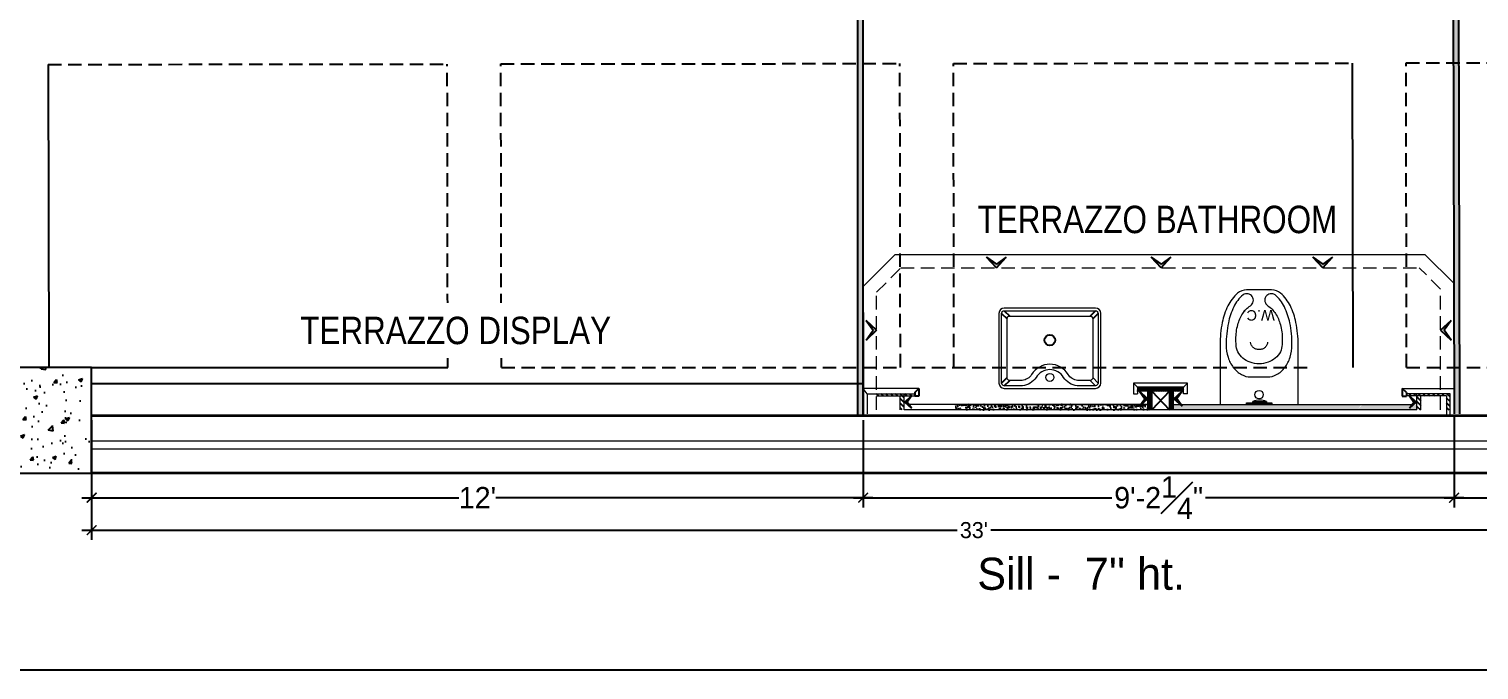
# Model space of a CAD drawing. Header units: inches. Extents: x -137722 to 81594, y -22256 to -1207.
# Drawn here: x -65981 to -65710.3, y -3722.4 to -3602.7 of the extents above; entities that cross this region are included whole.
import ezdxf

# ---------------------------------------------------------------- set-up
doc = ezdxf.new("R2010")
doc.units = ezdxf.units.IN
doc.header["$LTSCALE"] = 0.05
doc.header["$MEASUREMENT"] = 0
doc.header["$PDMODE"] = 3
doc.header["$PDSIZE"] = -4
doc.linetypes.add('A2-XREF-115_FURN$0$HIDDEN', pattern=[0.375, 0.25, -0.125])
doc.linetypes.add('DASHED2', pattern=[0.375, 0.25, -0.125])
doc.layers.get('Defpoints').update_dxf_attribs({"linetype": 'DASHED2'})
for name, color, linetype in [('00 floor', 7, 'Continuous'), ('beam', 7, 'Continuous'), ('Ceiling', 230, 'Continuous'), ('Civil Dimension - Text', 7, 'Continuous'), ('Flooring Hatch', 251, 'Continuous'), ('Furniture Layout', 6, 'Continuous'), ('HATCH', 251, 'Continuous'), ('T-furniture', 7, 'Continuous'), ('text', 176, 'Continuous'), ('Vector Graphics', 7, 'Continuous')]:
    doc.layers.add(name, color=color, linetype=linetype)
doc.layers.add('FURNITURE', color=36, linetype='Continuous', lineweight=18)
doc.layers.add('WALL', color=7, linetype='Continuous', lineweight=35)
doc.styles.add('4MMOF3-8', font='ARIALN.TTF', dxfattribs={"height": 5.12})
doc.styles.add('9-128OF1-4', font='stylu.ttf')
doc.styles.get("Standard").update_dxf_attribs({"font": 'stylu.ttf', "height": 6})
doc.styles.add('times', font='arial.ttf')
doc.dimstyles.new('DIM 1-4', dxfattribs={"dimtxt": 3.0792, "dimasz": 1.82, "dimexe": 1.82, "dimexo": 0, "dimgap": 0.09, "dimtad": 0, "dimzin": 0, "dimdsep": 46, "dimlunit": 4, "dimtxsty": '9-128OF1-4', "dimblk": 'ARCHTICK', "dimcen": 1.8125, "dimdle": 1.82, "dimclrd": 8, "dimclre": 8, "dimadec": 0, "dimazin": 0, "dimtfac": 1, "dimtofl": 0, "dimtmove": 0, "dimatfit": 3, "dimldrblk": 'OPEN90', "dimfxl": 1, "dimtolj": 1, "dimtzin": 0, "dimlwd": -1, "dimarcsym": 0})
pattern_1 = [(140, (-74126.1021, 63073.7541), (0.123527825, 1.411929493), [0.147637795, -1.624015748]), (85, (-74126.1021, 63073.7541), (-1.480693177, -0.273132546), [0.118110236, -1.299212598]), (190.4514445, (-74126.0918, 63073.8718), (-1.357165337, 1.138796942), [0.12547282, -1.380201008]), (136.1842, (-74126.4958, 63073.7541), (0.325825356, 2.10086876), [0.22145669, -2.43602362]), (186.6356355, (-74126.4686, 63073.9292), (-1.9175563, 1.83988572), [0.188209335, -2.07030268]), (81.184164, (-74126.4958, 63073.7541), (-1.9175563, 1.83988572), [0.177165354, -1.9488189]), (111, (-74126.3974, 63073.951), (0.792556871, 1.175013882), [0.147637795, -1.624015748]), (56, (-74126.3974, 63073.951), (-1.42746072, 0.47896719), [0.118110236, -1.299212598]), (161.4514447, (-74126.3313, 63074.0489), (-0.634903844, 1.653981057), [0.125472815, -1.380201008]), (127.5, (-74126.1021, 63073.7541), (-0.655302862, 0.023936723), [0, -1.283464567, 0, -1.318897638, 0, -1.304133858]), (97.5, (-74126.1021, 63073.7541), (-0.776401008, 0.51785342), [0, -0.751968504, 0, -1.253937008, 0, -0.497047244]), (57.5, (-74126.1021, 63073.31514), (0.044399354, 1.0508315673), [0, -0.492125984, 0, -1.535433071, 0, -2.037401575]), (47.5, (-74126.1021, 63073.1183), (-0.197057052, 1.14800427), [0, -0.63976378, 0, -1.01968504, 0, -1.446850394])]
pattern_2 = [(135, (-74135.5795, 63073.7541), (-0.441941738, -0.441941738), [])]
pattern_3 = [(135, (-74116.6247, 63073.7541), (-0.441941738, -0.441941738), [])]

# ---------------------------------------------------------------- blocks, each defined once
blk = doc.blocks.new('adwawd')
at = {"layer": 'Flooring Hatch', "ltscale": 50, "true_color": 0xcd6928, "transparency": 33554687}
h = blk.add_hatch(color=32, dxfattribs=at)
h.dxf.hatch_style = 1
h.paths.add_polyline_path([(-77941.34, -7094.04), (-77946.01, -7099.05), (-77941.34, -7095.73), (-77936.68, -7099.05)])
at = {"layer": 'Civil Dimension - Text', "color": 2, "ltscale": 50}
for p, q in [((-77941.34, -7094.04), (-77946.01, -7099.05)), ((-77946.01, -7099.05), (-77941.34, -7095.73)), ((-77941.34, -7094.04), (-77936.68, -7099.05)), ((-77936.68, -7099.05), (-77941.34, -7095.73))]:
    blk.add_line(p, q, dxfattribs=at)
blk = doc.blocks.new('_ArchTick')
at = {"color": 0, "const_width": 0.15}
blk.add_lwpolyline([(-0.5, -0.5), (0.5, 0.5)], dxfattribs=at)
blk = doc.blocks.new('*D213')
at = {"layer": 'Civil Dimension - Text', "color": 8, "lineweight": -2, "ltscale": 50, "transparency": 16777216}
for p, q in [((-65969.28, -3675.74), (-65969.28, -3692.02)), ((-65825.28, -3675.74), (-65825.28, -3692.02))]:
    blk.add_line(p, q, dxfattribs=at)
at = {"layer": 'Civil Dimension - Text', "color": 8, "ltscale": 50, "transparency": 16777216}
for p, q in [((-65971.1, -3690.2), (-65900.75, -3690.2)), ((-65823.46, -3690.2), (-65893.82, -3690.2))]:
    blk.add_line(p, q, dxfattribs=at)
at = {"layer": 'Defpoints', "color": 0, "ltscale": 50, "transparency": 16777216}
for p in [(-65969.28, -3675.74), (-65825.28, -3675.74), (-65825.28, -3690.2)]:
    blk.add_point(p, dxfattribs=at)
at = {"layer": 'Civil Dimension - Text', "color": 8, "ltscale": 50, "transparency": 16777216, "xscale": 1.82, "yscale": 1.82, "zscale": 1.82, "rotation": 180}
blk.add_blockref('_ArchTick', (-65969.28, -3690.2), dxfattribs=at)
at = {"layer": 'Civil Dimension - Text', "color": 8, "ltscale": 50, "transparency": 16777216, "xscale": 1.82, "yscale": 1.82, "zscale": 1.82}
blk.add_blockref('_ArchTick', (-65825.28, -3690.2), dxfattribs=at)
at = {"layer": 'Civil Dimension - Text', "color": 0, "ltscale": 50, "transparency": 16777216, "insert": (-65897.28, -3690.2), "char_height": 4, "attachment_point": 5, "style": '9-128OF1-4'}
blk.add_mtext("\\A1;12'", dxfattribs=at)
blk = doc.blocks.new('_Open90')
at = {"color": 0, "linetype": 'ByBlock', "lineweight": -2}
for p, q in [((0, 0), (-1, 0)), ((-0.5, 0.5), (0, 0)), ((0, 0), (-0.5, -0.5))]:
    blk.add_line(p, q, dxfattribs=at)
blk = doc.blocks.new('*D206')
at = {"layer": 'Civil Dimension - Text', "color": 8, "lineweight": -2, "ltscale": 50, "transparency": 16777216}
for p, q in [((-65715.01, -3674.87), (-65715.01, -3692.02)), ((-65825.28, -3685.62), (-65825.28, -3692.02))]:
    blk.add_line(p, q, dxfattribs=at)
at = {"layer": 'Civil Dimension - Text', "color": 8, "ltscale": 50, "transparency": 16777216}
for p, q in [((-65827.1, -3690.2), (-65778.89, -3690.2)), ((-65713.19, -3690.2), (-65761.4, -3690.2))]:
    blk.add_line(p, q, dxfattribs=at)
at = {"layer": 'Defpoints', "color": 0, "ltscale": 50, "transparency": 16777216}
for p in [(-65715.01, -3674.87), (-65825.28, -3685.62), (-65715.01, -3690.2)]:
    blk.add_point(p, dxfattribs=at)
at = {"layer": 'Civil Dimension - Text', "color": 8, "ltscale": 50, "transparency": 16777216, "xscale": 1.82, "yscale": 1.82, "zscale": 1.82, "rotation": 180}
blk.add_blockref('_ArchTick', (-65825.28, -3690.2), dxfattribs=at)
at = {"layer": 'Civil Dimension - Text', "color": 8, "ltscale": 50, "transparency": 16777216, "xscale": 1.82, "yscale": 1.82, "zscale": 1.82}
blk.add_blockref('_ArchTick', (-65715.01, -3690.2), dxfattribs=at)
at = {"layer": 'Civil Dimension - Text', "color": 0, "ltscale": 50, "transparency": 16777216, "insert": (-65770.14, -3690.2), "char_height": 4, "attachment_point": 5, "style": '9-128OF1-4'}
blk.add_mtext('\\A1;9\'-2{\\H1x;\\S1#4;}"', dxfattribs=at)
blk = doc.blocks.new('*D214')
at = {"layer": 'Civil Dimension - Text', "color": 8, "lineweight": -2, "ltscale": 50, "transparency": 16777216}
for p, q in [((-65715.01, -3685.62), (-65715.01, -3692.02)), ((-65573.28, -3685.62), (-65573.28, -3692.02))]:
    blk.add_line(p, q, dxfattribs=at)
at = {"layer": 'Civil Dimension - Text', "color": 8, "ltscale": 50, "transparency": 16777216}
for p, q in [((-65716.83, -3690.2), (-65655.55, -3690.2)), ((-65571.46, -3690.2), (-65632.74, -3690.2))]:
    blk.add_line(p, q, dxfattribs=at)
at = {"layer": 'Defpoints', "color": 0, "ltscale": 50, "transparency": 16777216}
for p in [(-65715.01, -3685.62), (-65573.28, -3685.62), (-65573.28, -3690.2)]:
    blk.add_point(p, dxfattribs=at)
at = {"layer": 'Civil Dimension - Text', "color": 8, "ltscale": 50, "transparency": 16777216, "xscale": 1.82, "yscale": 1.82, "zscale": 1.82, "rotation": 180}
blk.add_blockref('_ArchTick', (-65715.01, -3690.2), dxfattribs=at)
at = {"layer": 'Civil Dimension - Text', "color": 8, "ltscale": 50, "transparency": 16777216, "xscale": 1.82, "yscale": 1.82, "zscale": 1.82}
blk.add_blockref('_ArchTick', (-65573.28, -3690.2), dxfattribs=at)
at = {"layer": 'Civil Dimension - Text', "color": 0, "ltscale": 50, "transparency": 16777216, "insert": (-65644.14, -3690.2), "char_height": 4, "attachment_point": 5, "style": '9-128OF1-4'}
blk.add_mtext('\\A1;11\'-9{\\H1x;\\S3#4;}"', dxfattribs=at)
blk = doc.blocks.new('*D207')
at = {"layer": 'Civil Dimension - Text', "color": 8, "lineweight": -2, "ltscale": 50, "transparency": 16777216}
for p, q in [((-65969.28, -3685.62), (-65969.28, -3698.09)), ((-65573.28, -3687.48), (-65573.28, -3698.09))]:
    blk.add_line(p, q, dxfattribs=at)
at = {"layer": 'Civil Dimension - Text', "color": 8, "ltscale": 50, "transparency": 16777216}
for p, q in [((-65971.1, -3696.27), (-65807.77, -3696.27)), ((-65571.46, -3696.27), (-65801.47, -3696.27))]:
    blk.add_line(p, q, dxfattribs=at)
at = {"layer": 'Defpoints', "color": 0, "ltscale": 50, "transparency": 16777216}
for p in [(-65969.28, -3685.62), (-65573.28, -3687.48), (-65573.28, -3696.27)]:
    blk.add_point(p, dxfattribs=at)
at = {"layer": 'Civil Dimension - Text', "color": 8, "ltscale": 50, "transparency": 16777216, "xscale": 1.82, "yscale": 1.82, "zscale": 1.82, "rotation": 180}
blk.add_blockref('_ArchTick', (-65969.28, -3696.27), dxfattribs=at)
at = {"layer": 'Civil Dimension - Text', "color": 8, "ltscale": 50, "transparency": 16777216, "xscale": 1.82, "yscale": 1.82, "zscale": 1.82}
blk.add_blockref('_ArchTick', (-65573.28, -3696.27), dxfattribs=at)
at = {"layer": 'Civil Dimension - Text', "color": 0, "ltscale": 50, "transparency": 16777216, "insert": (-65804.62, -3696.27), "char_height": 3, "attachment_point": 5, "style": '9-128OF1-4'}
blk.add_mtext("\\A1;33'", dxfattribs=at)

msp = doc.modelspace()

# ---------------------------------------------------------------- hatches: boundary and pattern name
at = {"layer": 'Civil Dimension - Text', "ltscale": 50, "true_color": 0xf8d731}
h = msp.add_hatch(color=40, dxfattribs=at)
h.dxf.hatch_style = 1
h.paths.add_polyline_path([(-65714.2856, -3559.8687), (-65826.2831, -3559.8687), (-65826.2831, -3674.8687), (-65825.2831, -3674.8687), (-65825.2831, -3560.8687), (-65715.2831, -3560.8687), (-65715.0052, -3674.5415), (-65714.0052, -3674.5391)])
at = {"layer": 'Civil Dimension - Text', "ltscale": 50, "true_color": 0x939598}
h = msp.add_hatch(dxfattribs=at)
h.set_pattern_fill('AR-CONC', color=252)
h.set_pattern_definition([(50, (-416, -161.25), (7.1726018, -0.62752135), [0.75, -8.25]), (355, (-416, -161.25), (-1.3875133, 7.5219213), [0.6, -6.6]), (100.451444, (-415.402, -161.302), (5.7850885, 6.8943999), [0.6374019, -7.0114211]), (46.1842, (-416, -159.25), (10.6724133, -1.6551928), [1.125, -12.375]), (96.635635, (-415.111, -159.388), (9.3466195, 9.741186), [0.9561034, -10.5171376]), (351.184164, (-416, -159.25), (9.3466195, 9.741186), [0.9, -9.9]), (21, (-415, -159.75), (5.9690705, -4.0261889), [0.75, -8.25]), (326, (-415, -159.75), (2.4331533, 7.25150045), [0.6, -6.6]), (71.451445, (-414.5026, -160.0855), (8.4022238, 3.2253115), [0.6374019, -7.0114211]), (37.5, (-416, -161.25), (0.12159855, 3.32893854), [0, -6.52, 0, -6.7, 0, -6.625]), (7.5, (-416, -161.25), (2.63069537, 3.94411712), [0, -3.82, 0, -6.37, 0, -2.525]), (327.5, (-418.23, -161.25), (5.33822436, -0.22554872), [0, -2.5, 0, -7.8, 0, -10.35]), (317.5, (-419.23, -161.25), (5.8318617, 1.00104982), [0, -3.25, 0, -5.18, 0, -7.35])])
h.paths.add_polyline_path([(-65969.2831, -3665.8687), (-65989.0331, -3665.8687), (-65989.0331, -3685.1187), (-65969.2831, -3685.1187)])
at = {"layer": 'HATCH', "ltscale": 50, "true_color": 0x944942}
h = msp.add_hatch(dxfattribs=at)
h.set_pattern_fill('ANSI31', color=15, scale=2, angle=90)
h.set_pattern_definition([(135, (-74149.15982, 61497.8466), (-0.1767766953, -0.1767766953), [])])
h.paths.add_polyline_path([(-65765.4756, -3669.5415), (-65765.4756, -3670.2915), (-65774.1014, -3670.2915), (-65774.1014, -3669.5415)])
at = {"layer": 'HATCH', "ltscale": 50, "true_color": 0xb3691e}
h = msp.add_hatch(dxfattribs=at)
h.set_pattern_fill('ANSI31', color=32, scale=5, angle=90)
h.set_pattern_definition(pattern_2)
h.paths.add_polyline_path([(-65817.633, -3673.7915), (-65818.383, -3673.7915), (-65818.383, -3671.1695), (-65822.7831, -3671.1695), (-65822.7831, -3670.7915), (-65817.633, -3670.7915)])
h = msp.add_hatch(dxfattribs=at)
h.set_pattern_fill('ANSI31', color=32, scale=5, angle=90)
h.set_pattern_definition(pattern_2)
h.paths.add_polyline_path([(-65817.633, -3671.1695), (-65817.633, -3670.7915), (-65815.6704, -3670.7915), (-65815.6704, -3671.1695)])
h = msp.add_hatch(dxfattribs=at)
h.set_pattern_fill('ANSI31', color=32, scale=5, angle=90)
h.set_pattern_definition(pattern_2)
h.paths.add_polyline_path([(-65815.6704, -3671.1695), (-65815.6704, -3670.7915), (-65817.633, -3670.7915), (-65817.633, -3671.1695)])
at = {"layer": 'HATCH', "ltscale": 50, "true_color": 0x944942}
h = msp.add_hatch(dxfattribs=at)
h.set_pattern_fill('ANSI31', color=15, scale=2, angle=90)
h.set_pattern_definition([(135, (-74149.15982, 61498.81778), (-0.1767766953, -0.1767766953), [])])
h.paths.add_polyline_path([(-65772.1914, -3670.2915), (-65771.4414, -3670.2915), (-65771.4414, -3673.7915), (-65772.1914, -3673.7915)])
h = msp.add_hatch(dxfattribs=at)
h.set_pattern_fill('ANSI31', color=15, scale=2, angle=90)
h.set_pattern_definition([(135, (-74149.15982, 61496.94365), (-0.1767766953, -0.1767766953), [])])
h.paths.add_polyline_path([(-65767.3856, -3673.7915), (-65768.1356, -3673.7915), (-65768.1356, -3670.2915), (-65767.3856, -3670.2915)])
at = {"layer": 'HATCH', "ltscale": 50, "true_color": 0xb3691e}
h = msp.add_hatch(dxfattribs=at)
h.set_pattern_fill('ANSI31', color=32, scale=5, angle=90)
h.set_pattern_definition(pattern_3)
h.paths.add_polyline_path([(-65721.944, -3671.1695), (-65721.944, -3670.7915), (-65723.9066, -3670.7915), (-65723.9066, -3671.1695)])
h = msp.add_hatch(dxfattribs=at)
h.set_pattern_fill('ANSI31', color=32, scale=5, angle=90)
h.set_pattern_definition(pattern_3)
h.paths.add_polyline_path([(-65721.944, -3673.7915), (-65721.194, -3673.7915), (-65721.194, -3671.1695), (-65716.3983, -3671.1695), (-65716.3983, -3673.7915), (-65715.7552, -3673.7915), (-65715.7552, -3670.7915), (-65721.944, -3670.7915)])
at = {"layer": 'HATCH', "ltscale": 50, "true_color": 0x939598}
h = msp.add_hatch(dxfattribs=at)
h.set_pattern_fill('AR-CONC', color=252, scale=0.19685, angle=90)
h.set_pattern_definition(pattern_1)
h.paths.add_polyline_path([(-65808.1556, -3673.7915), (-65808.1556, -3672.7915), (-65807.2428, -3672.7915), (-65806.4711, -3673.5092), (-65806.9817, -3672.7915), (-65802.5467, -3672.7915, -0.03144986), (-65802.6322, -3673.7915)])
h = msp.add_hatch(dxfattribs=at)
h.set_pattern_fill('AR-CONC', color=252, scale=0.19685, angle=90)
h.set_pattern_definition(pattern_1)
h.paths.add_polyline_path([(-65773.4594, -3672.7915), (-65773.7096, -3673.1433), (-65773.3313, -3672.7915), (-65772.1914, -3672.7915), (-65772.1914, -3673.7915), (-65790.4667, -3673.7915), (-65802.6322, -3673.7915, 0.03144986), (-65802.5467, -3672.7915)])
h = msp.add_hatch(dxfattribs=at)
h.set_pattern_fill('AR-CONC', color=252, scale=0.19685, angle=90)
h.set_pattern_definition(pattern_1)
h.paths.add_polyline_path([(-65767.3856, -3673.7915), (-65767.3856, -3672.7915), (-65766.1399, -3672.7915), (-65765.7616, -3673.1433), (-65766.0119, -3672.7915), (-65732.2896, -3672.7915), (-65732.8002, -3673.5092), (-65732.0284, -3672.7915), (-65721.944, -3672.7915), (-65721.944, -3673.7915), (-65751.3932, -3673.7915)])

# ---------------------------------------------------------------- linework, layer by layer
at = {"color": 9, "ltscale": 10}
for points in [[(-65799.4397, -3655.7915), (-65798.4397, -3656.7915)], [(-65798.9397, -3655.2915), (-65797.9397, -3656.2915)], [(-65781.9397, -3655.2915), (-65782.9397, -3656.2915)], [(-65781.4397, -3655.7915), (-65782.4397, -3656.7915)], [(-65799.4397, -3668.7915), (-65798.4397, -3667.7915)], [(-65798.9397, -3669.2915), (-65797.9397, -3668.2915)]]:
    msp.add_lwpolyline(points, dxfattribs=at)
at = {"color": 5, "lineweight": 13}
msp.add_lwpolyline([(-65969.2831, -3679.561), (-65575.2748, -3679.561), (-65575.2748, -3681.1228), (-65969.2831, -3681.1228)], close=True, dxfattribs=at)
at = {"ltscale": 10}
msp.add_circle((-65790.4397, -3660.7915), 1, dxfattribs=at)
at = {"layer": '00 floor'}
msp.add_lwpolyline([(-65969.2831, -3668.8687), (-65825.2831, -3668.8687), (-65825.2831, -3674.8687), (-65969.2831, -3674.8687)], close=True, dxfattribs=at)
at = {"layer": 'beam', "color": 9, "linetype": 'A2-XREF-115_FURN$0$HIDDEN', "ltscale": 200, "true_color": 0xc7c8ca}
for p, q in [((-65977.4055, -3609.3242), (-65902.9033, -3609.2419)), ((-65902.8121, -3665.8687), (-65902.9033, -3609.2419)), ((-65892.9033, -3609.2309), (-65818.4296, -3609.1486)), ((-65892.8121, -3665.8687), (-65892.9033, -3609.2309)), ((-65818.3383, -3665.8687), (-65818.4296, -3609.1486)), ((-65808.4296, -3609.1375), (-65733.9559, -3609.0553)), ((-65808.3383, -3665.8687), (-65808.4296, -3609.1375)), ((-65723.9559, -3609.0442), (-65649.4822, -3608.9619)), ((-65723.8645, -3665.8687), (-65723.9559, -3609.0442)), ((-65892.8121, -3665.8687), (-65818.3383, -3665.8687)), ((-65816.1893, -3665.8687), (-65741.7155, -3665.8687)), ((-65723.8645, -3665.8687), (-65649.3906, -3665.8687))]:
    msp.add_line(p, q, dxfattribs=at)
at = {"layer": 'beam', "color": 9, "ltscale": 15, "true_color": 0xc7c8ca}
for p, q in [((-65977.377, -3609.3242), (-65977.286, -3665.8687)), ((-65733.8645, -3665.8687), (-65733.9559, -3609.0553))]:
    msp.add_line(p, q, dxfattribs=at)
at = {"layer": 'beam', "color": 253, "ltscale": 15}
msp.add_line((-65969.2831, -3665.8687), (-65902.8121, -3665.8687), dxfattribs=at)
msp.add_lwpolyline([(-65967.5331, -3407.6187), (-65463.0331, -3407.6187), (-65463.0331, -3722.3687), (-66459.7831, -3722.3687), (-66459.7831, -3407.6187), (-66198.2831, -3407.6187)], dxfattribs=at)
at = {"layer": 'Ceiling', "color": 40, "ltscale": 50, "true_color": 0xf8d731}
for p, q in [((-65826.2831, -3674.8687), (-65826.2831, -3559.8687)), ((-65825.2831, -3674.8687), (-65825.2831, -3560.8687)), ((-65715.2831, -3560.8687), (-65715.0052, -3674.5415)), ((-65714.2856, -3559.8687), (-65714.0052, -3674.5391))]:
    msp.add_line(p, q, dxfattribs=at)
at = {"layer": 'Civil Dimension - Text', "ltscale": 50}
for p, q in [((-65771.4414, -3670.2915), (-65768.1356, -3673.7915)), ((-65768.1356, -3670.2915), (-65771.4414, -3673.7915))]:
    msp.add_line(p, q, dxfattribs=at)
at = {"layer": 'FURNITURE', "color": 6, "ltscale": 50}
for p, q in [((-65825.2831, -3650.7915), (-65819.2831, -3644.7915)), ((-65819.2831, -3644.7915), (-65720.4511, -3644.7915)), ((-65715.0052, -3650.2374), (-65720.4511, -3644.7915)), ((-65715.0052, -3674.5415), (-65715.0052, -3650.2374)), ((-65825.2831, -3674.5415), (-65825.2831, -3650.7915)), ((-65764.7256, -3668.7915), (-65774.8514, -3668.7915)), ((-65774.8514, -3668.7915), (-65774.8514, -3670.7915)), ((-65774.1014, -3669.5415), (-65774.8514, -3668.7915)), ((-65765.4756, -3669.5415), (-65774.1014, -3669.5415)), ((-65774.1014, -3669.5415), (-65774.1014, -3670.7915)), ((-65765.4756, -3669.5415), (-65764.7256, -3668.7915)), ((-65765.4756, -3670.7915), (-65765.4756, -3669.5415)), ((-65764.7256, -3670.7915), (-65764.7256, -3668.7915)), ((-65814.883, -3669.7915), (-65825.2831, -3669.7915)), ((-65814.883, -3669.7915), (-65825.2831, -3669.7915)), ((-65824.5331, -3670.7915), (-65825.2831, -3669.7915)), ((-65814.883, -3669.7915), (-65824.5718, -3669.7915)), ((-65814.883, -3669.7915), (-65824.5718, -3669.7915)), ((-65824.5331, -3670.7915), (-65815.6704, -3670.7915)), ((-65824.5331, -3670.7915), (-65824.5331, -3674.5415)), ((-65823.8218, -3670.7915), (-65815.6704, -3670.7915)), ((-65814.883, -3670.7915), (-65814.883, -3669.7915)), ((-65814.883, -3670.7915), (-65814.883, -3669.7915)), ((-65774.8514, -3670.7915), (-65774.1014, -3670.7915)), ((-65764.7256, -3670.7915), (-65765.4756, -3670.7915)), ((-65724.694, -3670.7915), (-65724.694, -3669.7915)), ((-65724.694, -3669.7915), (-65715.0052, -3669.7915)), ((-65724.694, -3669.7915), (-65715.0052, -3669.7915)), ((-65715.7552, -3670.7915), (-65723.9066, -3670.7915)), ((-65715.7552, -3674.8687), (-65715.7552, -3670.7915)), ((-65772.1914, -3672.7915), (-65816.7648, -3672.7915)), ((-65772.1914, -3672.7915), (-65808.1556, -3672.7915)), ((-65772.1914, -3672.7915), (-65808.1556, -3672.7915)), ((-65808.1556, -3672.7915), (-65772.1914, -3672.7915)), ((-65767.3856, -3672.7915), (-65722.8122, -3672.7915))]:
    msp.add_line(p, q, dxfattribs=at)
at = {"layer": 'FURNITURE', "color": 6, "linetype": 'A2-XREF-115_FURN$0$HIDDEN', "ltscale": 200}
for p, q in [((-65822.7831, -3651.8271), (-65818.2476, -3647.2915)), ((-65818.2476, -3647.2915), (-65721.4866, -3647.2915)), ((-65717.5052, -3651.2729), (-65721.4866, -3647.2915)), ((-65822.7831, -3673.7915), (-65822.7831, -3651.8271)), ((-65717.5052, -3673.7915), (-65717.5052, -3651.2729))]:
    msp.add_line(p, q, dxfattribs=at)
at = {"layer": 'FURNITURE', "ltscale": 50}
for p, q in [((-65822.7831, -3671.1695), (-65815.6704, -3671.1695)), ((-65765.4756, -3670.2915), (-65774.1014, -3670.2915)), ((-65772.1914, -3670.2915), (-65772.1914, -3673.7915)), ((-65771.4414, -3670.2915), (-65771.4414, -3673.7915)), ((-65768.1356, -3673.7915), (-65768.1356, -3670.2915)), ((-65767.3856, -3673.7915), (-65767.3856, -3670.2915)), ((-65716.3983, -3671.1695), (-65723.9066, -3671.1695)), ((-65721.944, -3673.7915), (-65817.633, -3673.7915)), ((-65772.1914, -3672.7915), (-65806.6705, -3672.7915)), ((-65772.1914, -3672.7915), (-65806.6705, -3672.7915))]:
    msp.add_line(p, q, dxfattribs=at)
at = {"layer": 'FURNITURE', "color": 36, "ltscale": 50}
for p, q in [((-65818.383, -3673.7915), (-65818.383, -3671.1695)), ((-65817.633, -3673.7915), (-65817.633, -3670.7915)), ((-65721.944, -3673.7915), (-65721.944, -3670.7915)), ((-65721.194, -3673.7915), (-65721.194, -3671.1695)), ((-65716.3983, -3671.1695), (-65716.3983, -3674.8687))]:
    msp.add_line(p, q, dxfattribs=at)
at = {"layer": 'FURNITURE', "color": 6, "ltscale": 50}
for points in [[(-65744.1046, -3661.6157, 0.04964787), (-65744.5159, -3657.4836, 0.06346019), (-65745.5555, -3654.4003, 0.103485), (-65747.3911, -3652.0262, 0.17845785), (-65749.0581, -3651.4116), (-65753.7284, -3651.4116, 0.17845785), (-65755.3954, -3652.0262, 0.103485), (-65757.231, -3654.4003, 0.06346019), (-65758.2705, -3657.4836, 0.04964787), (-65758.6818, -3661.6157), (-65758.6818, -3672.7915), (-65744.1046, -3672.7915)], [(-65754.3881, -3652.3276, 0.103485), (-65756.1244, -3654.5734, 0.06346019), (-65757.1319, -3657.5617, 0.04964787), (-65757.5355, -3661.6157, 0.07585802), (-65757.1722, -3663.9963, 0.08606917), (-65756.2007, -3665.8874, 0.10598536), (-65754.6521, -3667.2275, 0.12620097), (-65752.9783, -3667.6568), (-65749.8081, -3667.6568, 0.12620097), (-65748.1344, -3667.2275, 0.10598536), (-65746.5858, -3665.8874, 0.08606917), (-65745.6143, -3663.9963, 0.07585802), (-65745.251, -3661.6157, 0.04964787), (-65745.6545, -3657.5617, 0.06346019), (-65746.662, -3654.5734, 0.103485), (-65748.3984, -3652.3276, 0.09751124), (-65748.8461, -3652.1399, 0.09807999), (-65749.3287, -3652.1364, 0.09889518), (-65749.7753, -3652.3176, 0.09947943), (-65750.1156, -3652.655, 0.09947943), (-65750.2992, -3653.0976, 0.09889518), (-65750.2981, -3653.5795, 0.09807999), (-65750.1124, -3654.025, 0.09751124), (-65749.7694, -3654.3685, -0.10244472), (-65748.3321, -3655.8356, -0.0778842), (-65747.4157, -3657.9129, -0.0650958), (-65747.0642, -3660.6016, -0.02428356), (-65747.1135, -3661.6157, -0.11533072), (-65747.4264, -3662.9543, -0.10394608), (-65748.367, -3664.1502, -0.09107141), (-65749.7228, -3664.9186, -0.08367513), (-65751.3932, -3665.2001, -0.08367513), (-65753.0637, -3664.9186, -0.09107141), (-65754.4195, -3664.1502, -0.10394608), (-65755.3601, -3662.9543, -0.11533072), (-65755.673, -3661.6157, -0.02428356), (-65755.7223, -3660.6016, -0.0650958), (-65755.3708, -3657.9129, -0.0778842), (-65754.4543, -3655.8356, -0.10244472), (-65753.0171, -3654.3685, 0.09751124), (-65752.674, -3654.025, 0.09807999), (-65752.4883, -3653.5795, 0.09889518), (-65752.4873, -3653.0976, 0.09947943), (-65752.6709, -3652.655, 0.09947943), (-65753.0112, -3652.3176, 0.09889518), (-65753.4578, -3652.1364, 0.09807999), (-65753.9404, -3652.1399, 0.09751124)], [(-65781.9397, -3654.7915), (-65798.9397, -3654.7915, 0.41421356), (-65799.9397, -3655.7915), (-65799.9397, -3668.7915, 0.41421356), (-65798.9397, -3669.7915), (-65781.9397, -3669.7915, 0.41421356), (-65780.9397, -3668.7915), (-65780.9397, -3655.7915, 0.41421356)], [(-65795.5452, -3669.2915), (-65798.9397, -3669.2915, -0.41421356), (-65799.4397, -3668.7915), (-65799.4397, -3655.7915, -0.41421356), (-65798.9397, -3655.2915), (-65781.9397, -3655.2915, -0.41421356), (-65781.4397, -3655.7915), (-65781.4397, -3668.7915, -0.41421356), (-65781.9397, -3669.2915), (-65785.3341, -3669.2915, -0.23340418), (-65787.8706, -3667.7423, 0.26284943), (-65790.4397, -3666.2915, 0.26284943), (-65793.0087, -3667.7423, -0.23340418)], [(-65795.5941, -3668.2915), (-65797.9397, -3668.2915, -0.41421356), (-65798.4397, -3667.7915), (-65798.4397, -3656.7915, -0.41421356), (-65797.9397, -3656.2915), (-65782.9397, -3656.2915, -0.41421356), (-65782.4397, -3656.7915), (-65782.4397, -3667.7915, -0.41421356), (-65782.9397, -3668.2915), (-65785.2853, -3668.2915, -0.22783379), (-65787.0207, -3667.2154, 0.2620272), (-65790.4397, -3665.2915, 0.2620272), (-65793.8587, -3667.2154, -0.22783379)]]:
    msp.add_lwpolyline(points, format="xyb", close=True, dxfattribs=at)
msp.add_lwpolyline([(-65749.8081, -3661.1686, -0.11106449), (-65749.9253, -3661.6894, -0.10284102), (-65750.2724, -3662.1485, -0.09301104), (-65750.7773, -3662.4463, -0.08708208), (-65751.3932, -3662.5544, -0.08708208), (-65752.0092, -3662.4463, -0.09301104), (-65752.5141, -3662.1485, -0.10284102), (-65752.8612, -3661.6894, -0.11106449), (-65752.9783, -3661.1686, -0.11106449)], format="xyb", dxfattribs=at)
for points in [[(-65781.9397, -3669.2915), (-65782.9397, -3668.2915)], [(-65781.4397, -3668.7915), (-65782.4397, -3667.7915)], [(-65808.1556, -3672.7915), (-65772.1914, -3672.7915)]]:
    msp.add_lwpolyline(points, dxfattribs=at)
for points in [[(-65750.0212, -3672.2436), (-65750.0212, -3672.5139), (-65752.5428, -3672.5139), (-65752.5428, -3672.2436)], [(-65749.0366, -3672.5176), (-65749.0366, -3672.7915), (-65753.7498, -3672.7915), (-65753.7498, -3672.5176)]]:
    msp.add_lwpolyline(points, close=True, dxfattribs=at)
for centre, radius in [((-65790.4397, -3667.7423), 0.75), ((-65751.3932, -3670.9662), 0.7925)]:
    msp.add_circle(centre, radius, dxfattribs=at)
msp.add_arc((-65751.282, -3675.2906), 3.2975, 67.521227, 112.478773, dxfattribs=at)
at = {"layer": 'Furniture Layout', "ltscale": 50}
for p, q in [((-65815.6704, -3670.5789), (-65814.883, -3669.7915)), ((-65815.6704, -3670.5789), (-65814.883, -3669.7915)), ((-65815.6704, -3670.5789), (-65815.6704, -3671.26)), ((-65815.6704, -3670.5789), (-65815.6704, -3671.26)), ((-65814.883, -3671.26), (-65815.6704, -3671.26)), ((-65814.883, -3671.26), (-65815.6704, -3671.26)), ((-65814.883, -3669.7915), (-65814.883, -3671.26)), ((-65814.883, -3669.7915), (-65814.883, -3671.26)), ((-65724.694, -3669.7915), (-65724.694, -3671.26)), ((-65723.9066, -3670.5789), (-65724.694, -3669.7915)), ((-65724.694, -3671.26), (-65723.9066, -3671.26)), ((-65723.9066, -3670.5789), (-65723.9066, -3671.26))]:
    msp.add_line(p, q, dxfattribs=at)
at = {"layer": 'Vector Graphics', "color": 1, "linetype": 'Continuous', "ltscale": 3}
msp.add_line((-65825.2831, -3655.6187), (-65825.2831, -3674.8687), dxfattribs=at)
msp.add_lwpolyline([(-65988.7831, -3685.6187), (-65969.2831, -3685.6187), (-65969.2831, -3665.8687), (-65988.7831, -3665.8687), (-65988.7831, -3685.6187)], dxfattribs=at)
at = {"layer": 'WALL'}
for p, q in [((-65969.2831, -3674.8687), (-65573.2831, -3674.8687)), ((-65573.2831, -3685.6187), (-65969.2831, -3685.6187))]:
    msp.add_line(p, q, dxfattribs=at)

# ---------------------------------------------------------------- block references
at = {"layer": 'Civil Dimension - Text'}
for p, xscale, yscale, zscale, rotation in [((-96339.2896, -6426.8665), 0.391818498610159, 0.391818498610159, 0.391818498610159, 180), ((-96308.5455, -6426.8665), 0.391818498610159, 0.391818498610159, 0.391818498610159, 180), ((-96278.3816, -6426.8665), 0.391818498610159, 0.391818498610159, 0.391818498610159, 180), ((-63043.2082, -34197.7978), 0.391818498610159, 0.391818498610159, 0.391818498610159, 270.0000000000001), ((-68497.0802, -34197.7978), -0.391818498610159, 0.391818498610159, 0.3918184986101589, 90), ((-67579.225, -23028.215), -0.2483388566316006, 0.2483388566316006, 0.2483388566316006, 90), ((-63625.0616, 19918.5285), -0.3026668380721919, 0.3026668380721919, 0.3026668380721919, 270), ((-67914.4096, 19918.5285), 0.3026668380721919, 0.3026668380721919, 0.3026668380721919, 90), ((-63960.352, -23028.215), 0.2483388566316006, 0.2483388566316006, 0.2483388566316006, 270.0000000000001)]:
    msp.add_blockref('adwawd', p, dxfattribs=dict(at, xscale=xscale, yscale=yscale, zscale=zscale, rotation=rotation))

# ---------------------------------------------------------------- texts
at = {"insert": (-65803.9745, -3701.3984), "char_height": 6, "attachment_point": 1}
msp.add_mtext_dynamic_manual_height_columns("Sill -  7'' ht.", width=570.292204, gutter_width=12.5, heights=[95.5975], dxfattribs=at)
at = {"layer": 'T-furniture', "color": 1, "insert": (-65751.1031, -3657.1322), "char_height": 1.943628, "width": 18.414923, "attachment_point": 2, "rotation": 180, "style": 'times'}
msp.add_mtext('{\\C7; W.C.}', dxfattribs=at)

# ---------------------------------------------------------------- dimensions: what is measured, and where the dimension line sits
at = {"layer": 'Civil Dimension - Text', "ltscale": 50}
for base, p1, p2, picture, middle in [((-65715.0052, -3690.2006), (-65825.2831, -3685.6187), (-65715.0052, -3674.8687), '*D206', (-65770.1442, -3690.2006)), ((-65825.2831, -3690.2006), (-65969.2831, -3675.7437), (-65825.2831, -3675.7437), '*D213', (-65897.2831, -3690.2006)), ((-65573.2831, -3690.2006), (-65715.0052, -3685.6187), (-65573.2831, -3685.6187), '*D214', (-65644.1442, -3690.2006))]:
    dim = msp.add_linear_dim(base=base, p1=p1, p2=p2, dimstyle='DIM 1-4', override={"dimtxt": 4, "dimdec": 3, "dimtdec": 3, "dimtmove": 1, "dimfxl": 0, "dimfrac": 1, "dimarcsym": 1}, dxfattribs=at)
    dim.commit()
    dim.dimension.update_dxf_attribs({"geometry": picture, "text_midpoint": middle})
dim = msp.add_linear_dim(base=(-65573.2831, -3696.2672), p1=(-65969.2831, -3685.6187), p2=(-65573.2831, -3687.4788), dimstyle='DIM 1-4', override={"dimtxt": 3, "dimdec": 3, "dimtdec": 3, "dimtmove": 1, "dimfxl": 0, "dimfrac": 1, "dimarcsym": 1}, dxfattribs=at)
dim.commit()
dim.dimension.update_dxf_attribs({"geometry": '*D207', "text_midpoint": (-65804.6215, -3696.2672), "dimtype": 160})

# ---------------------------------------------------------------- next in the draw order: texts
at = {"layer": 'text', "ltscale": 50, "char_height": 5.12, "width": 66.281096, "attachment_point": 4, "style": '4MMOF3-8', "bg_fill": 2}
for s, insert in [('\\pi-0.12723;TERRAZZO BATHROOM', (-65803.7897, -3638.2891)), ('\\pi4.23315;TERRAZZO DISPLAY', (-65934.5703, -3659.0113))]:
    msp.add_mtext(s, dxfattribs=dict(at, insert=insert))

doc.saveas('drawing.dxf')
